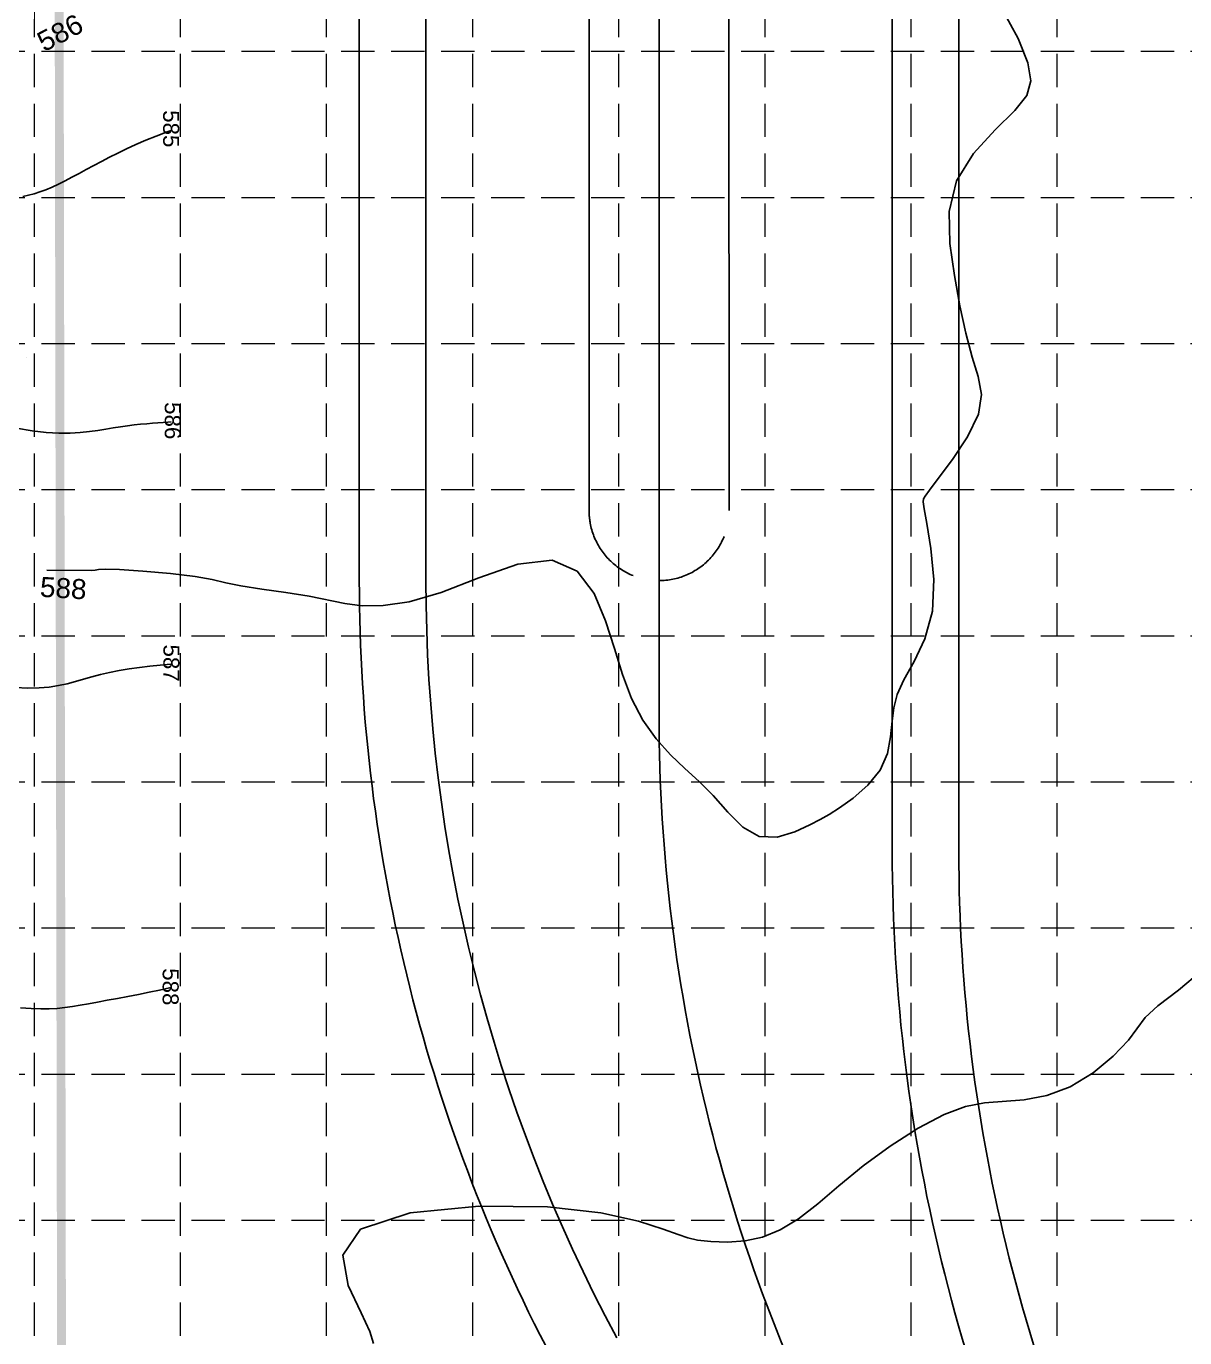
# Model space of a CAD drawing. Header units: inches. Extents: x 638 to 17512, y -393 to 10164.
# Drawn here: x 11957 to 14044, y 3884 to 6247 of the extents above; entities that cross this region are included whole.
import ezdxf
from ezdxf.enums import TextEntityAlignment as Align

# ---------------------------------------------------------------- set-up
doc = ezdxf.new("R2010")
doc.units = ezdxf.units.IN
doc.header["$LTSCALE"] = 600
doc.header["$MEASUREMENT"] = 0
doc.linetypes.add('DASHED', pattern=[0.75, 0.5, -0.25])
doc.linetypes.add('HIDDEN', pattern=[0.375, 0.25, -0.125])
for name, color, linetype in [('Contour Lines Existing', 8, 'Continuous'), ('EC', 8, 'Continuous'), ('GRID', 254, 'HIDDEN'), ('LIMITS', 1, 'DASHED'), ('NEW - TEXT 3', 1, 'Continuous'), ('s S-CURB', 7, 'Continuous'), ('s S-ROW', 7, 'Continuous')]:
    doc.layers.add(name, color=color, linetype=linetype)
doc.styles.get("Standard").update_dxf_attribs({"font": 'ARIAL.TTF'})

msp = doc.modelspace()

# ---------------------------------------------------------------- linework, layer by layer
at = {"layer": 'Contour Lines Existing'}
for p, q in [((12211.1, 6056.5), (12191, 6049)), ((12218, 6058.8), (12211.1, 6056.5)), ((12137.8, 6026.1), (12122, 6018.5)), ((12154.5, 6033.8), (12137.8, 6026.1)), ((12172.2, 6041.4), (12154.5, 6033.8)), ((12191, 6049), (12172.2, 6041.4)), ((12092.5, 6003.4), (12078.6, 5995.9)), ((12107, 6010.9), (12092.5, 6003.4)), ((12122, 6018.5), (12107, 6010.9)), ((12052, 5981.6), (12039.3, 5974.9)), ((12065.1, 5988.7), (12052, 5981.6)), ((12078.6, 5995.9), (12065.1, 5988.7)), ((12003.7, 5957.2), (11992.5, 5952.4)), ((12015.2, 5962.6), (12003.7, 5957.2)), ((12027.1, 5968.5), (12015.2, 5962.6)), ((12039.3, 5974.9), (12027.1, 5968.5)), ((11961, 5942.3), (11951, 5940.4)), ((11971.2, 5944.9), (11961, 5942.3)), ((11981.7, 5948.3), (11971.2, 5944.9)), ((11992.5, 5952.4), (11981.7, 5948.3)), ((12162.9, 5529.8), (12151.3, 5528.6)), ((12173.9, 5530.8), (12162.9, 5529.8)), ((12184.3, 5531.6), (12173.9, 5530.8)), ((12194.2, 5532.3), (12184.3, 5531.6)), ((12203.4, 5533), (12194.2, 5532.3)), ((12211.9, 5533.5), (12203.4, 5533)), ((12218, 5534), (12211.9, 5533.5)), ((11967.6, 5518.1), (11939.3, 5522.8)), ((11992.9, 5515.2), (11967.6, 5518.1)), ((12015.6, 5513.8), (11992.9, 5515.2)), ((12035.9, 5513.8), (12015.6, 5513.8)), ((12054.2, 5514.8), (12035.9, 5513.8)), ((12070.8, 5516.5), (12054.2, 5514.8)), ((12086.1, 5518.7), (12070.8, 5516.5)), ((12100.3, 5521.1), (12086.1, 5518.7)), ((12113.8, 5523.4), (12100.3, 5521.1)), ((12126.7, 5525.5), (12113.8, 5523.4)), ((12139.3, 5527.2), (12126.7, 5525.5)), ((12151.3, 5528.6), (12139.3, 5527.2)), ((12107, 5082.7), (12090.6, 5079)), ((12124.3, 5086.1), (12107, 5082.7)), ((12142.2, 5089), (12124.3, 5086.1)), ((12160.7, 5091.6), (12142.2, 5089)), ((12179.5, 5093.9), (12160.7, 5091.6)), ((12198.4, 5095.8), (12179.5, 5093.9)), ((12217.3, 5097.4), (12198.4, 5095.8)), ((12218, 5097.5), (12217.3, 5097.4)), ((12015.2, 5058.9), (11998.5, 5056.3)), ((12030.8, 5062.3), (12015.2, 5058.9)), ((12045.7, 5066.3), (12030.8, 5062.3)), ((12060.3, 5070.5), (12045.7, 5066.3)), ((12075.2, 5074.8), (12060.3, 5070.5)), ((12090.6, 5079), (12075.2, 5074.8)), ((11960, 5054.5), (11937.4, 5055.8)), ((11980.2, 5054.8), (11960, 5054.5)), ((11998.5, 5056.3), (11980.2, 5054.8)), ((12215.3, 4514.2), (12197, 4510.3)), ((12218, 4514.8), (12215.3, 4514.2)), ((12102.9, 4492), (12085.5, 4488.8)), ((12121.1, 4495.4), (12102.9, 4492)), ((12139.9, 4498.9), (12121.1, 4495.4)), ((12159, 4502.6), (12139.9, 4498.9)), ((12178.2, 4506.4), (12159, 4502.6)), ((12197, 4510.3), (12178.2, 4506.4)), ((11965.9, 4477.1), (11946.8, 4478.7)), ((11983, 4476.5), (11965.9, 4477.1)), ((11998.4, 4476.6), (11983, 4476.5)), ((12012.8, 4477.4), (11998.4, 4476.6)), ((12026.5, 4478.8), (12012.8, 4477.4)), ((12040.1, 4480.7), (12026.5, 4478.8)), ((12054.2, 4483.1), (12040.1, 4480.7)), ((12069.2, 4485.8), (12054.2, 4483.1)), ((12085.5, 4488.8), (12069.2, 4485.8))]:
    msp.add_line(p, q, dxfattribs=at)
at = {"layer": 'EC', "color": 35}
for p, q in [((13716.3, 6275), (13743.5, 6224.7)), ((13743.5, 6224.7), (13761.1, 6181)), ((13761.1, 6181), (13766.8, 6148.5)), ((13766.8, 6148.5), (13759.4, 6122.4)), ((13759.4, 6122.4), (13737.6, 6094.9)), ((13737.6, 6094.9), (13702.2, 6060.2)), ((13702.2, 6060.2), (13663.2, 6017.7)), ((13663.2, 6017.7), (13632.7, 5968.2)), ((13632.7, 5968.2), (13619.7, 5913.3)), ((13619.7, 5913.3), (13620.8, 5855.6)), ((13620.8, 5855.6), (13628.9, 5798)), ((13628.9, 5798), (13638.9, 5743.3)), ((13638.9, 5743.3), (13649.5, 5693.8)), ((13649.5, 5693.8), (13660.9, 5651)), ((13660.9, 5651), (13672, 5615.6)), ((13672, 5615.6), (13677.8, 5583.3)), ((13677.8, 5583.3), (13672.6, 5548.3)), ((13672.6, 5548.3), (13652.7, 5507.4)), ((13652.7, 5507.4), (13625.4, 5466.1)), ((13625.4, 5466.1), (13599.9, 5432.3)), ((13583.9, 5411.3), (13576, 5400.5)), ((13599.9, 5432.3), (13583.9, 5411.3)), ((13573.2, 5395.2), (13572.7, 5389.8)), ((13572.7, 5389.8), (13574.5, 5377.5)), ((13576, 5400.5), (13573.2, 5395.2)), ((13574.5, 5377.5), (13579.2, 5351.1)), ((13579.2, 5351.1), (13586.5, 5306.1)), ((13586.5, 5306.1), (13591.7, 5250)), ((12842.5, 5277.5), (12772.2, 5253)), ((12904.1, 5285.2), (12842.5, 5277.5)), ((12949.1, 5265.4), (12904.1, 5285.2)), ((12075.4, 5266.5), (11994.3, 5266.8)), ((12081.1, 5266.9), (12075.4, 5266.5)), ((12087, 5267.9), (12081.1, 5266.9)), ((12099.7, 5268.6), (12087, 5267.9)), ((12125.2, 5268), (12099.7, 5268.6)), ((12167.2, 5265.4), (12125.2, 5268)), ((12216.6, 5261.1), (12167.2, 5265.4)), ((12261, 5255.8), (12216.6, 5261.1)), ((12292.1, 5250.1), (12261, 5255.8)), ((12316.3, 5244.3), (12292.1, 5250.1)), ((12772.2, 5253), (12704.1, 5226.5)), ((12979.7, 5225.1), (12949.1, 5265.4)), ((13591.7, 5250), (13589.5, 5193)), ((12343.6, 5238.5), (12316.3, 5244.3)), ((12381.3, 5232.6), (12343.6, 5238.5)), ((12424.8, 5226.6), (12381.3, 5232.6)), ((12466.4, 5220.1), (12424.8, 5226.6)), ((12704.1, 5226.5), (12646.7, 5209.9)), ((13000.7, 5175.4), (12979.7, 5225.1)), ((12530.7, 5206.9), (12466.4, 5220.1)), ((12562.3, 5202.9), (12530.7, 5206.9)), ((12600.1, 5203), (12562.3, 5202.9)), ((12646.7, 5209.9), (12600.1, 5203)), ((13016.5, 5125.8), (13000.7, 5175.4)), ((13589.5, 5193), (13575.8, 5143.5)), ((13575.8, 5143.5), (13556.2, 5102.7)), ((13030.9, 5078.8), (13016.5, 5125.8)), ((13556.2, 5102.7), (13537.7, 5069.5)), ((13047.2, 5035.7), (13030.9, 5078.8)), ((13537.7, 5069.5), (13525.9, 5042.7)), ((13067.7, 4997), (13047.2, 5035.7)), ((13525.9, 5042.7), (13519.7, 5019.1)), ((13519.7, 5019.1), (13516.6, 4994.7)), ((13091.6, 4963.2), (13067.7, 4997)), ((13516.6, 4994.7), (13514.1, 4966.7)), ((13117.3, 4934.2), (13091.6, 4963.2)), ((13514.1, 4966.7), (13508.3, 4936.6)), ((13143.1, 4909.7), (13117.3, 4934.2)), ((13508.3, 4936.6), (13495.3, 4906.8)), ((13168.9, 4886.3), (13143.1, 4909.7)), ((13495.3, 4906.8), (13473.1, 4879.6)), ((13194.6, 4860.8), (13168.9, 4886.3)), ((13473.1, 4879.6), (13446.4, 4856.4)), ((13220.5, 4831.2), (13194.6, 4860.8)), ((13446.4, 4856.4), (13421.7, 4838.6)), ((13247.5, 4804), (13220.5, 4831.2)), ((13403.4, 4826.8), (13387.4, 4817.9)), ((13421.7, 4838.6), (13403.4, 4826.8)), ((13277.1, 4787), (13247.5, 4804)), ((13368.2, 4808.1), (13341.4, 4795.5)), ((13387.4, 4817.9), (13368.2, 4808.1)), ((13309.5, 4785.8), (13277.1, 4787)), ((13341.4, 4795.5), (13309.5, 4785.8)), ((14073.8, 4545.2), (14032.7, 4510.5)), ((14032.7, 4510.5), (13995.1, 4482.3)), ((13995.1, 4482.3), (13972.5, 4460.8)), ((13972.5, 4460.8), (13942.3, 4420)), ((13942.3, 4420), (13915, 4391.4)), ((13915, 4391.4), (13878.6, 4361.1)), ((13878.6, 4361.1), (13837.5, 4335.8)), ((13837.5, 4335.8), (13795.4, 4320.3)), ((13682.9, 4307), (13649, 4300.6)), ((13754.7, 4312.9), (13682.9, 4307)), ((13795.4, 4320.3), (13754.7, 4312.9)), ((13610.4, 4286.4), (13563.9, 4261.8)), ((13649, 4300.6), (13610.4, 4286.4)), ((13563.9, 4261.8), (13513.4, 4229.4)), ((13513.4, 4229.4), (13464.4, 4193.5)), ((13464.4, 4193.5), (13421, 4157.8)), ((13421, 4157.8), (13382.7, 4125.1)), ((12772.3, 4121), (12648.8, 4108.9)), ((12895.8, 4119.7), (12772.3, 4121)), ((12992.1, 4109.2), (12895.8, 4119.7)), ((13382.7, 4125.1), (13347.9, 4098)), ((12648.8, 4108.9), (12559.3, 4079.9)), ((13059.7, 4094.3), (12992.1, 4109.2)), ((13104.1, 4079.9), (13059.7, 4094.3)), ((13347.9, 4098), (13315.2, 4078.3)), ((12559.3, 4079.9), (12527.5, 4032.9)), ((13131.1, 4069.9), (13104.1, 4079.9)), ((13148.8, 4063.8), (13131.1, 4069.9)), ((13283.4, 4065.5), (13251.8, 4058.6)), ((13315.2, 4078.3), (13283.4, 4065.5)), ((13166.2, 4060), (13148.8, 4063.8)), ((13190.3, 4057.2), (13166.2, 4060)), ((13219.9, 4056.3), (13190.3, 4057.2)), ((13251.8, 4058.6), (13219.9, 4056.3)), ((12527.5, 4032.9), (12536.8, 3978.3)), ((12536.8, 3978.3), (12560.2, 3929.1)), ((12560.2, 3929.1), (12575.9, 3895.2)), ((12575.9, 3895.2), (12582.2, 3873.4))]:
    msp.add_line(p, q, dxfattribs=at)
at = {"layer": 'GRID', "color": 252, "linetype": 'HIDDEN', "lineweight": 0, "ltscale": 0.4}
for p, q in [((11971, 9887.4), (11971, 672.4)), ((12234.2, 9887.4), (12234.2, 672.4)), ((12497.5, 9887.4), (12497.5, 672.4)), ((12760.7, 9887.4), (12760.7, 672.4)), ((13024, 9887.4), (13024, 672.4)), ((13287.2, 9887.4), (13287.2, 672.4)), ((13550.5, 9887.4), (13550.5, 672.4)), ((13813.7, 9887.4), (13813.7, 672.4)), ((914.5, 6201.9), (17236, 6201.9)), ((914.5, 5938.6), (17236, 5938.6)), ((914.5, 5675.4), (17236, 5675.4)), ((914.5, 5412.1), (17236, 5412.1)), ((914.5, 5148.9), (17236, 5148.9)), ((914.5, 4885.6), (17236, 4885.6)), ((914.5, 4622.4), (17236, 4622.4)), ((914.5, 4359.1), (17236, 4359.1)), ((914.5, 4095.9), (17236, 4095.9))]:
    msp.add_line(p, q, dxfattribs=at)
at = {"layer": 'LIMITS', "ltscale": 0.5, "const_width": 16, "flags": 128}
msp.add_lwpolyline([(11235.8, 9397.9), (10914.5, 9431.9), (10900.6, 9263), (10089.8, 9324.5), (10095.2, 7654.7), (3247.7, 7651.7), (3240.9, 7469), (10127.1, 7463.9), (10127.9, 2985.9), (10598.3, 2827.7), (11974.3, 2527.3), (11973.2, 3635.2), (12020.9, 3629.8), (12011.9, 8785.1), (11211.6, 9205.7), (11235.8, 9397.9)], close=True, dxfattribs=at)
at = {"layer": 'NEW - TEXT 3'}
msp.add_line((11957.2, 5650.2), (11957.2, 5650.2), dxfattribs=at)
at = {"layer": 's S-CURB', "linetype": 'Continuous'}
for p, q in [((12676.9, 5248.2), (12676.6, 9099.9)), ((12970.9, 5374.2), (12970.6, 9099.9)), ((12970.9, 5374.2), (12970.6, 9099.9)), ((13222.9, 5374.2), (13222.6, 9099.9)), ((13222.9, 5374.2), (13222.6, 9099.9)), ((13516.9, 4760.3), (13516.6, 9099.9))]:
    msp.add_line(p, q, dxfattribs=at)
at = {"layer": 's S-CURB', "linetype": 'HIDDEN'}
for p, q in [((12970.9, 5374.2), (12970.9, 5374.2)), ((12970.9, 5374.2), (12970.9, 5374.2)), ((13222.9, 5374.2), (13222.9, 5374.2)), ((13222.9, 5374.2), (13222.9, 5374.2))]:
    msp.add_line(p, q, dxfattribs=at)
at = {"layer": 's S-CURB'}
msp.add_line((13096.9, 5248.2), (13096.9, 5248.2), dxfattribs=at)
msp.add_line((13096.9, 5248.2), (13096.9, 5248.2), dxfattribs=at)
at = {"layer": 's S-CURB', "linetype": 'HIDDEN'}
for start, end in [(180.0046, 270.0046), (180.0046, 270.0046), (270.0046, 0.0046), (270.0046, 0.0046)]:
    msp.add_arc((13096.9, 5374.2), 126, start, end, dxfattribs=at)
at = {"layer": 's S-CURB', "linetype": 'Continuous'}
for centre, radius in [((15556.9, 5248.4), 2880), ((16636.9, 4760.6), 3120)]:
    msp.add_arc(centre, radius, 180.0046, 208.279, dxfattribs=at)
at = {"layer": 's S-ROW', "linetype": 'Continuous'}
for p, q in [((12556.9, 5248.2), (12556.6, 9099.9)), ((13096.9, 5004.3), (13096.6, 9099.9)), ((13636.9, 4760.3), (13636.6, 9100))]:
    msp.add_line(p, q, dxfattribs=at)
for centre in [(15556.9, 5248.4), (16096.9, 5004.5), (16636.9, 4760.6)]:
    msp.add_arc(centre, 3000, 180.0046, 208.279, dxfattribs=at)

# ---------------------------------------------------------------- texts
at = {"layer": 'EC', "color": 35}
for s, rotation, p in [('586', 27.8238, (12026.2, 6219.5)), ('588', 356.5405, (12022.7, 5216.7))]:
    msp.add_text(s, height=36, rotation=rotation, dxfattribs=at).set_placement(p, align=Align.CENTER)
for s, p in [('585', (12218, 6062.2, 20964)), ('586', (12220.9, 5536.2, 20976)), ('587', (12218.4, 5099.5, 20988)), ('588', (12217.1, 4516.3, 21000))]:
    msp.add_text(s, height=28.8, rotation=270, dxfattribs=at).set_placement(p, align=Align.MIDDLE_CENTER)

doc.saveas('drawing.dxf')
